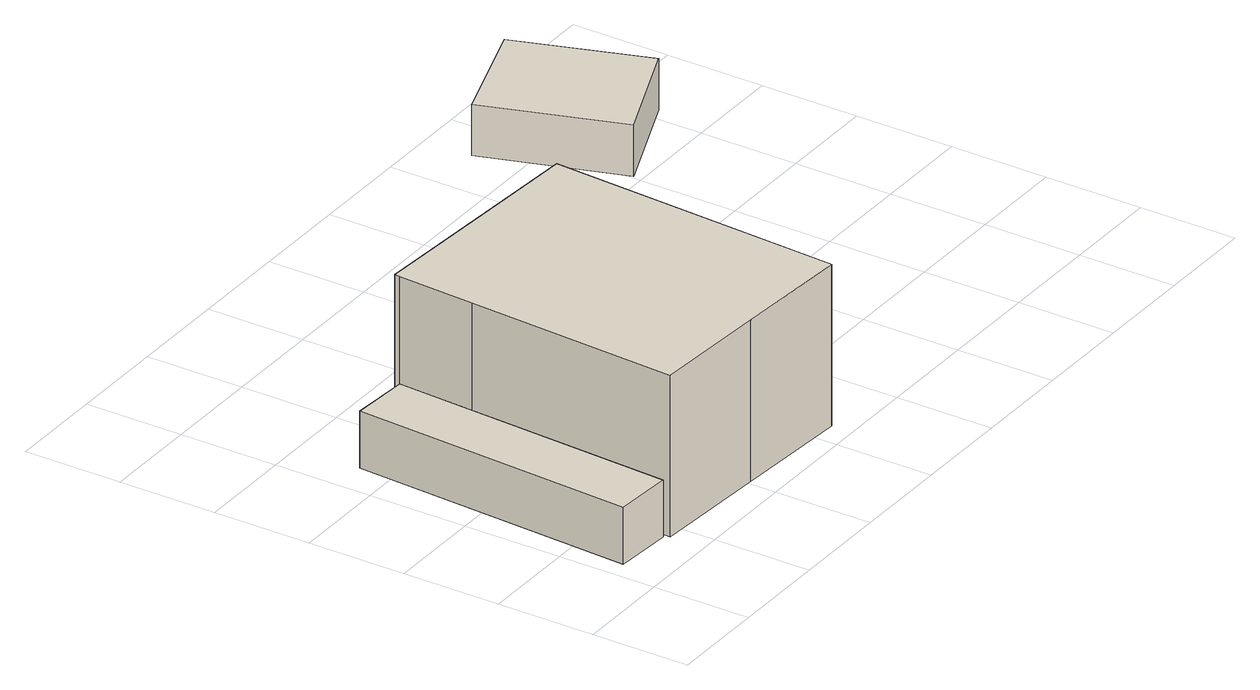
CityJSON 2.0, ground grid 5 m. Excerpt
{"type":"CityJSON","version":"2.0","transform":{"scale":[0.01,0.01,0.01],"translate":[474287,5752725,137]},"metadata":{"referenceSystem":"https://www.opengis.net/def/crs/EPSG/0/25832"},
"CityObjects":{
"building1":{"type":"Building","attributes":{"Gemeindeschluessel":"05754036","BezugspunktDach":"2000","function":"51009_1610","measuredHeight":2.92},"address":[{"country":"Germany"}],"geometry":[{"type":"Solid","lod":"1","boundaries":[[[[0,1,2,3]],[[4,5,6,7]],[[4,7,3,2]],[[5,4,2,1]],[[6,5,1,0]],[[7,6,0,3]]]]}]},
"building2":{"type":"Building","attributes":{"Gemeindeschluessel":"05754036","BezugspunktDach":"2000","function":"31001_1010","measuredHeight":11.2},"address":[{"country":"Germany","locality":"Schloß Holte-Stukenbrock","thoroughfareNumber":"162","thoroughfareName":"Oerlinghauser Straße"}],"geometry":[{"type":"Solid","lod":"1","boundaries":[[[[8,9,10,11,12,13,14,15]],[[16,17,18,19,20,21,22,23]],[[16,23,15,14]],[[17,16,14,13]],[[18,17,13,12]],[[19,18,12,11]],[[20,19,11,10]],[[21,20,10,9]],[[22,21,9,8]],[[23,22,8,15]]]]}]},
"building3":{"type":"Building","attributes":{"Gemeindeschluessel":"05754036","BezugspunktDach":"2000","function":"31001_2723","measuredHeight":2.64},"address":[{"country":"Germany","locality":"Schloß Holte-Stukenbrock","thoroughfareNumber":"162","thoroughfareName":"Oerlinghauser Straße"}],"geometry":[{"type":"Solid","lod":"1","boundaries":[[[[24,25,26,27]],[[28,29,30,31]],[[28,31,27,26]],[[29,28,26,25]],[[30,29,25,24]],[[31,30,24,27]]]]}]}
},
"vertices":[
[181,1669,312],[96,222,312],[396,204,312],[481,1651,312],[396,204,20],[96,222,20],[181,1669,20],[481,1651,20],
[1090,1640,865],[482,1677,865],[481,1651,865],[457,1253,865],[393,164,865],[1001,129,865],[1609,94,865],[1698,1604,865],[1609,94,33],[1001,129,33],[393,164,33],[457,1253,33],[481,1651,33],[482,1677,33],[1090,1640,33],[1698,1604,33],
[3347,2943,281],[2783,2752,281],[3019,2046,281],[3576,2272,281],[3019,2046,18],[2783,2752,18],[3347,2943,18],[3576,2272,18]
]}
